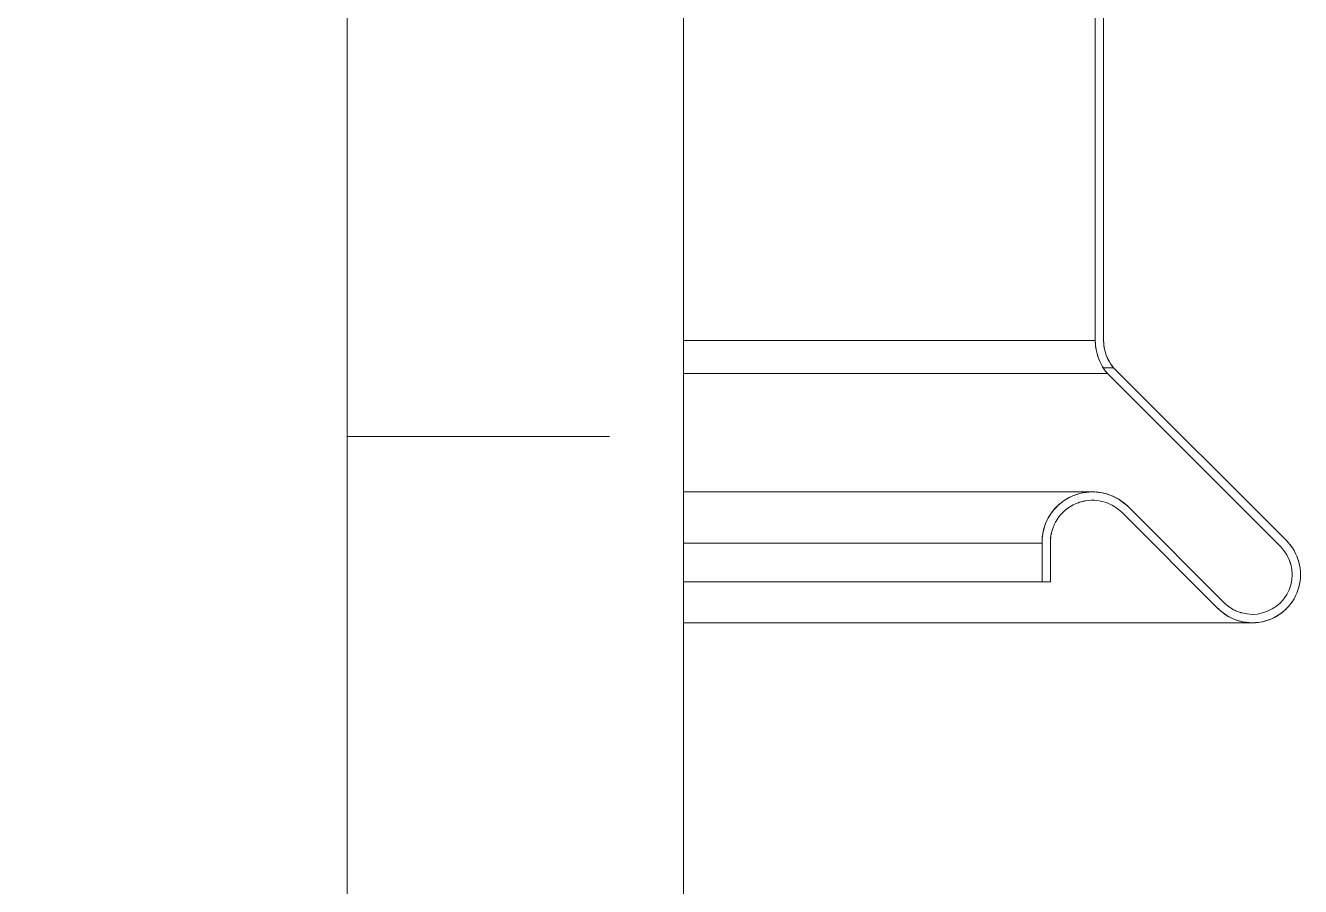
# Model space of a CAD drawing. Header units: millimetres. Extents: x -515342 to 330399, y -224905 to 507333.
# Drawn here: x 225666.5 to 225818.2, y 104396.4 to 104498.9 of the extents above; entities that cross this region are included whole.
import ezdxf

# ---------------------------------------------------------------- set-up
doc = ezdxf.new("R2010")
doc.units = ezdxf.units.MM
for name, color, linetype, lineweight in [('Ограждение', 7, 'Continuous', 0), ('Стены внутренние', 7, 'Continuous', 0), ('Стены отделка', 7, 'Continuous', 0), ('Стены перегородки', 7, 'Continuous', 0)]:
    doc.layers.add(name, color=color, linetype=linetype, lineweight=lineweight)

# ---------------------------------------------------------------- blocks, each defined once
blk = doc.blocks.new('Ограждение - Ограждение-9651618-О_АР_П_Разрез 3-3')
at = {"layer": 'Ограждение'}
h = blk.add_hatch(dxfattribs=at)
h.set_pattern_fill('FP_6', color=256, style=0, pattern_type=2)
h.set_pattern_definition([(45, (-6276.18, 7579.1), (-106.066, 106.066), [])])
h.paths.add_polyline_path([(-4030.82, 16396.59), (-4028.96, 16398.78), (-4035.65, 16398.78)])
h.paths.add_polyline_path([(-4036.35, 16398.07), (-4035.65, 16398.78), (-4047.08, 16410.22), (-4047.79, 16409.51)])
h.paths.add_polyline_path([(-4028.96, 16398.78), (-4026.77, 16400.64), (-4028.96, 16405.47)])
h.paths.add_polyline_path([(-4028.96, 16405.47), (-4028.25, 16406.18), (-4049.55, 16426.07)])
h.paths.add_polyline_path([(-4051, 16430), (-4050, 16430), (-4050, 16565), (-4051, 16564.05), (-4051, 16455.77)])
at = {"layer": 'Ограждение', "lineweight": 18}
for p, q in [((-4050, 16430), (-4050, 16565)), ((-4051, 16564.05), (-4051, 16430)), ((-4028.25, 16406.18), (-4048.81, 16426.74)), ((-4049.55, 16426.07), (-4028.96, 16405.47)), ((-4047.79, 16409.51), (-4036.35, 16398.07)), ((-4035.65, 16398.78), (-4047.08, 16410.22)), ((-4057.33, 16405.88), (-4057.33, 16401.26)), ((-4056.33, 16401.26), (-4056.33, 16405.89)), ((-4057.33, 16401.26), (-4056.33, 16401.26))]:
    blk.add_line(p, q, dxfattribs=at)
at = {"layer": 'Ограждение'}
for p, q in [((-4100, 16430), (-4051, 16430)), ((-4048.81, 16426.74), (-4050, 16426.74)), ((-4100, 16426.07), (-4049.55, 16426.07)), ((-4051.33, 16411.98), (-4100, 16411.98)), ((-4100, 16405.88), (-4057.33, 16405.88)), ((-4057.33, 16401.26), (-4057.33, 16405.88)), ((-4100, 16401.26), (-4057.33, 16401.26)), ((-4100, 16396.4), (-4032.3, 16396.4))]:
    blk.add_line(p, q, dxfattribs=at)
at = {"layer": 'Ограждение', "lineweight": 18}
for centre, radius, start, end in [((-4044.81, 16430.04), 6.19, 180.4433, 219.979), ((-4044.81, 16430.04), 5.19, 180.4841, 219.5159), ((-4051.33, 16405.98), 6, 45, 180.9129), ((-4051.33, 16405.98), 5, 45, 181), ((-4032.3, 16402.13), 5.73, 225, 45), ((-4032.3, 16402.13), 4.73, 225, 45)]:
    blk.add_arc(centre, radius, start, end, dxfattribs=at)
at = {"layer": 'Ограждение'}
for points in [[(-4049.55, 16426.07), (-4049.86, 16426.43), (-4050.38, 16427.23), (-4050.88, 16428.57), (-4050.99, 16429.52), (-4051, 16430)], [(-4050, 16430), (-4050, 16429.61), (-4049.9, 16428.82), (-4049.49, 16427.71), (-4049.07, 16427.05), (-4048.81, 16426.74)], [(-4052.14, 16410.91), (-4052.34, 16410.88), (-4052.73, 16410.79), (-4053.1, 16410.66), (-4053.28, 16410.58)], [(-4056.21, 16407.07), (-4056.29, 16406.68), (-4056.33, 16406.29), (-4056.33, 16405.89)], [(-4027.73, 16403.35), (-4027.84, 16403.75), (-4028, 16404.13), (-4028.21, 16404.49)]]:
    blk.add_open_spline(points, degree=3, dxfattribs=at)
for points, knots in [([(-4057.33, 16405.88), (-4057.33, 16406.36), (-4057.24, 16407.31), (-4056.84, 16408.43), (-4056.37, 16409.26), (-4055.94, 16409.83), (-4055.45, 16410.35), (-4054.91, 16410.81), (-4054.31, 16411.2), (-4053.67, 16411.51), (-4053, 16411.75), (-4052.31, 16411.91), (-4051.6, 16411.99), (-4050.88, 16411.97), (-4050.18, 16411.88), (-4049.49, 16411.7), (-4048.82, 16411.44), (-4047.98, 16411), (-4047.43, 16410.56), (-4047.08, 16410.22)], [0, 0, 0, 0, 0.1, 0.2, 0.25, 0.3, 0.35, 0.4, 0.45, 0.5, 0.55, 0.6, 0.65, 0.7, 0.75, 0.8, 0.85, 0.9, 1, 1, 1, 1]), ([(-4028.25, 16406.18), (-4027.89, 16405.83), (-4027.29, 16405.02), (-4026.7, 16403.63), (-4026.51, 16402.13), (-4026.67, 16400.88), (-4026.99, 16399.93), (-4027.32, 16399.25), (-4027.67, 16398.73), (-4027.99, 16398.35), (-4028.33, 16397.98), (-4028.71, 16397.65), (-4029.12, 16397.36), (-4029.54, 16397.09), (-4030.1, 16396.82), (-4030.7, 16396.62), (-4031.18, 16396.5), (-4031.55, 16396.44), (-4031.93, 16396.4), (-4032.3, 16396.39), (-4032.67, 16396.4), (-4033.05, 16396.44), (-4033.42, 16396.5), (-4033.79, 16396.59), (-4034.14, 16396.7), (-4034.61, 16396.87), (-4035.4, 16397.26), (-4035.99, 16397.72), (-4036.35, 16398.07)], [0, 0, 0, 0, 0.083333, 0.166667, 0.25, 0.333333, 0.375, 0.416667, 0.458333, 0.479167, 0.5, 0.541667, 0.5625, 0.583333, 0.625, 0.666667, 0.6875, 0.708333, 0.729167, 0.75, 0.770833, 0.791667, 0.8125, 0.833333, 0.854167, 0.875, 0.916667, 1, 1, 1, 1]), ([(-4034.67, 16398.03), (-4034.49, 16397.93), (-4034.21, 16397.79), (-4033.82, 16397.64), (-4033.63, 16397.58), (-4033.53, 16397.56)], [0.08333333, 0.08333333, 0.08333333, 0.08333333, 0.125, 0.14583333, 0.16666667, 0.16666667, 0.16666667, 0.16666667])]:
    blk.add_open_spline(points, degree=3, knots=knots, dxfattribs=at)
blk = doc.blocks.new('Ограждение - Ограждение-9801391-О_АР_П_Разрез 3-3')
at = {"layer": 'Ограждение'}
blk.add_line((-4050, 16426.74), (-4048.81, 16426.74), dxfattribs=at)
blk.add_open_spline([(-4048.81, 16426.74), (-4049.07, 16427.05), (-4049.49, 16427.71), (-4049.9, 16428.82), (-4050, 16429.61), (-4050, 16430)], degree=3, dxfattribs=at)
blk.add_open_spline([(-4032.3, 16396.4), (-4032.18, 16396.4), (-4031.93, 16396.4), (-4031.55, 16396.44), (-4031.18, 16396.5), (-4030.82, 16396.59), (-4030.46, 16396.7), (-4030.11, 16396.83), (-4029.76, 16396.98), (-4029.43, 16397.16), (-4029.12, 16397.36), (-4028.71, 16397.65), (-4028.33, 16397.98), (-4027.99, 16398.35), (-4027.67, 16398.73), (-4027.32, 16399.25), (-4026.99, 16399.93), (-4026.67, 16400.88), (-4026.51, 16402.13), (-4026.7, 16403.63), (-4027.29, 16405.02), (-4027.89, 16405.83), (-4028.25, 16406.18)], degree=3, knots=[0.25, 0.25, 0.25, 0.25, 0.2708333, 0.2916667, 0.3125, 0.3333333, 0.3541667, 0.375, 0.3958333, 0.4166667, 0.4375, 0.4583333, 0.5, 0.5208333, 0.5416667, 0.5833333, 0.625, 0.6666667, 0.75, 0.8333333, 0.9166667, 1, 1, 1, 1], dxfattribs=at)

msp = doc.modelspace()

# ---------------------------------------------------------------- hatches: boundary and pattern name
at = {"layer": 'Стены внутренние'}
h = msp.add_hatch(dxfattribs=at)
h.set_pattern_fill('FP_9', color=256, style=0, pattern_type=2)
h.set_pattern_definition([(45, (223568.56, 95610.5), (-235.732, 235.732), []), (45, (223725.7, 95610.5), (-235.732, 235.732), [])])
h.paths.add_polyline_path([(225704.7438, 104281.3929), (225704.7438, 104581.3929), (225254.7438, 104581.3929), (225254.7438, 104281.3929), (225352.5974, 104281.3929)])
h = msp.add_hatch(dxfattribs=at)
h.set_pattern_fill('FP_7', color=256, style=0, pattern_type=2)
h.set_pattern_definition([(0, (223568.56, 95610.49), (406.4, 101.6), [33.528, -271.272, 33.528, -271.272, -1625.6]), (0, (223568.56, 95610.49), (406.4, 101.6), [-609.6, 33.528, -576.072, 33.528, -271.272, -711.2]), (0, (223568.56, 95610.49), (406.4, 101.6), [-1524, 33.528, -169.672, 33.528, -474.472]), (120, (223720.96, 95661.29), (-291.1882, 301.1527), [33.528, -271.272, 33.528, -271.272, -1625.6]), (120, (223720.96, 95661.29), (-291.1882, 301.1527), [-609.6, 33.528, -576.072, 33.528, -271.272, -711.2]), (120, (223720.96, 95661.29), (-291.1882, 301.1527), [-1524, 33.528, -169.672, 33.528, -474.472]), (240, (223771.76, 95864.49), (-115.2118, -402.7527), [33.528, -271.272, 33.528, -271.272, -1625.6]), (240, (223771.76, 95864.49), (-115.2118, -402.7527), [-609.6, 33.528, -576.072, 33.528, -271.272, -711.2]), (240, (223771.76, 95864.49), (-115.2118, -402.7527), [-1524, 33.528, -169.672, 33.528, -474.472])])
h.paths.add_polyline_path([(225744.7438, 104281.3929), (225744.7438, 104581.3929), (225704.7438, 104581.3929), (225704.7438, 104281.3929)])

# ---------------------------------------------------------------- linework, layer by layer
at = {"layer": 'Стены отделка'}
msp.add_line((225744.7438, 104281.3929), (225744.7438, 104581.3929), dxfattribs=at)
at = {"layer": 'Стены перегородки'}
msp.add_line((225704.7438, 104281.3929), (225704.7438, 104581.3929), dxfattribs=at)

# ---------------------------------------------------------------- block references
at = {"layer": 'Ограждение'}
for name in ['Ограждение - Ограждение-9651618-О_АР_П_Разрез 3-3', 'Ограждение - Ограждение-9801391-О_АР_П_Разрез 3-3']:
    msp.add_blockref(name, (229844.7438, 88031.3929), dxfattribs=at)

doc.saveas('drawing.dxf')
